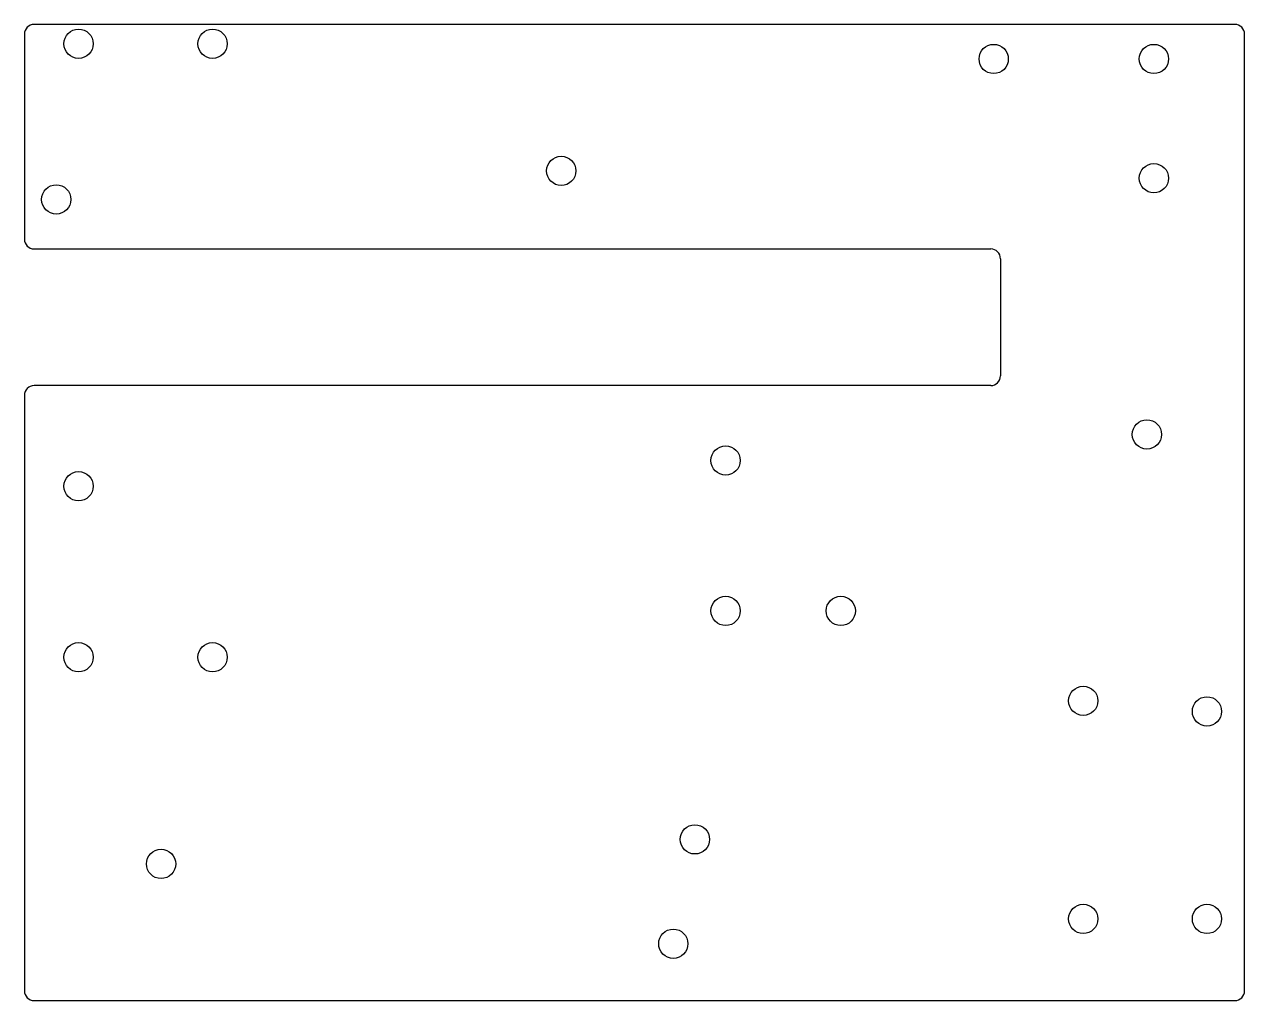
# Model space of a CAD drawing. Header units: millimetres. Extents: x -43 to 82, y -69 to 31.
import ezdxf

# ---------------------------------------------------------------- set-up
doc = ezdxf.new("R2010")
doc.units = ezdxf.units.MM

msp = doc.modelspace()

# ---------------------------------------------------------------- linework, layer by layer
at = {"color": 7, "linetype": 'Continuous', "lineweight": 25}
for p, q in [((-42.65, 30.11), (-42.65, 9.11)), ((81.35, 31.11), (-41.65, 31.11)), ((82.35, -67.89), (82.35, 30.11)), ((-41.65, 8.11), (56.35, 8.11)), ((57.35, 7.11), (57.35, -4.89)), ((56.35, -5.89), (-41.65, -5.89)), ((-42.65, -6.89), (-42.65, -67.89)), ((-41.65, -68.89), (81.35, -68.89))]:
    msp.add_line(p, q, dxfattribs=at)
for centre in [(-37.1, 29.13), (-23.37, 29.13), (56.65, 27.57), (73.06, 27.57), (12.35, 16.11), (73.06, 15.36), (-39.38, 13.18), (72.35, -10.89), (29.19, -13.56), (-37.1, -16.2), (29.19, -28.97), (40.99, -28.97), (-37.1, -33.71), (-23.37, -33.71), (65.82, -38.18), (78.5, -39.27), (26.04, -52.37), (-28.65, -54.89), (65.82, -60.52), (78.5, -60.52), (23.83, -63.06)]:
    msp.add_circle(centre, 1.5, dxfattribs=at)
for centre, start, end in [((-41.65, 30.11), 90, 180), ((81.35, 30.11), 0, 90), ((-41.65, 9.11), 180, 270), ((56.35, 7.11), 0, 90), ((56.35, -4.89), 270, 0), ((-41.65, -6.89), 90, 180), ((-41.65, -67.89), 180, 270), ((81.35, -67.89), 270, 0)]:
    msp.add_arc(centre, 1, start, end, dxfattribs=at)

doc.saveas('drawing.dxf')
